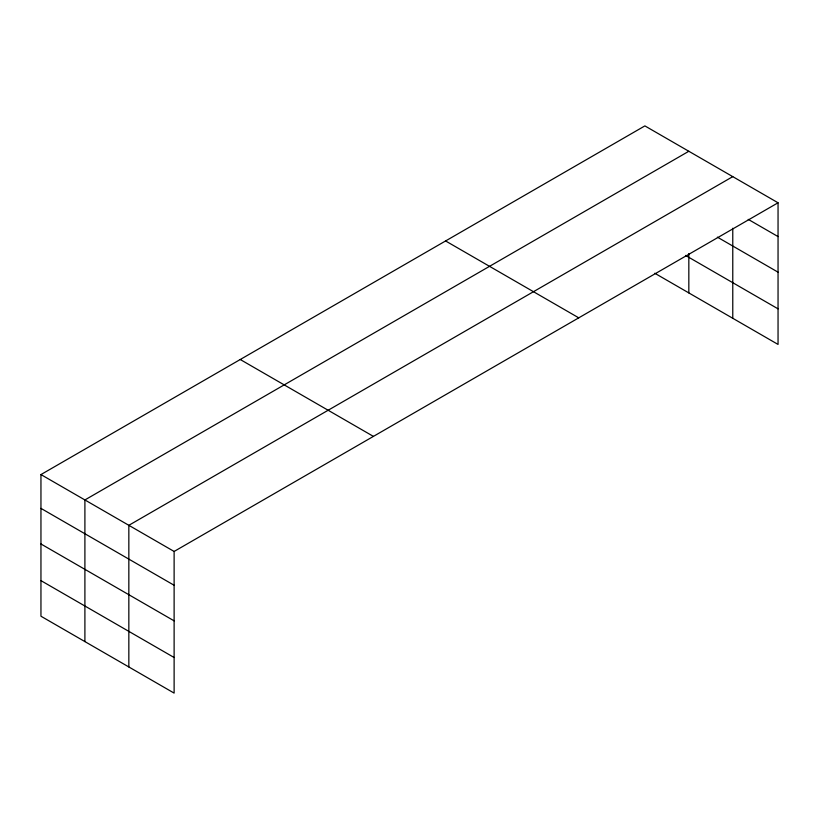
<?xml version="1.0" encoding="UTF-8"?>
<svg xmlns="http://www.w3.org/2000/svg" width="819" height="819" viewBox="0 0 819 819"><rect width="100%" height="100%" fill="white"/><g stroke="black" fill="none" stroke-linecap="round" stroke-linejoin="round"><path stroke-width="1.23" d="M732.77 228.235L732.77 318.284M654.77 273.249L778.05 344.43L778.05 202.784L644.881 125.901L40.95 474.57L40.95 616.216L174.119 693.099L174.119 551.453L40.95 474.57M688.83 151.269L84.9 499.948L84.9 641.594M732.77 176.638L128.839 525.317L128.839 666.963M174.119 551.453L778.05 202.784M748.228 219.369L778.05 236.589M717.393 237.152L778.05 272.174M685.534 255.426L778.05 308.845M445.587 240.96L578.757 317.844M240.243 359.51L373.413 436.394M40.95 508.374L174.119 585.257M40.95 543.97L174.119 620.853M40.95 580.63L174.119 657.514M688.83 253.532L688.83 292.915"/></g></svg>
